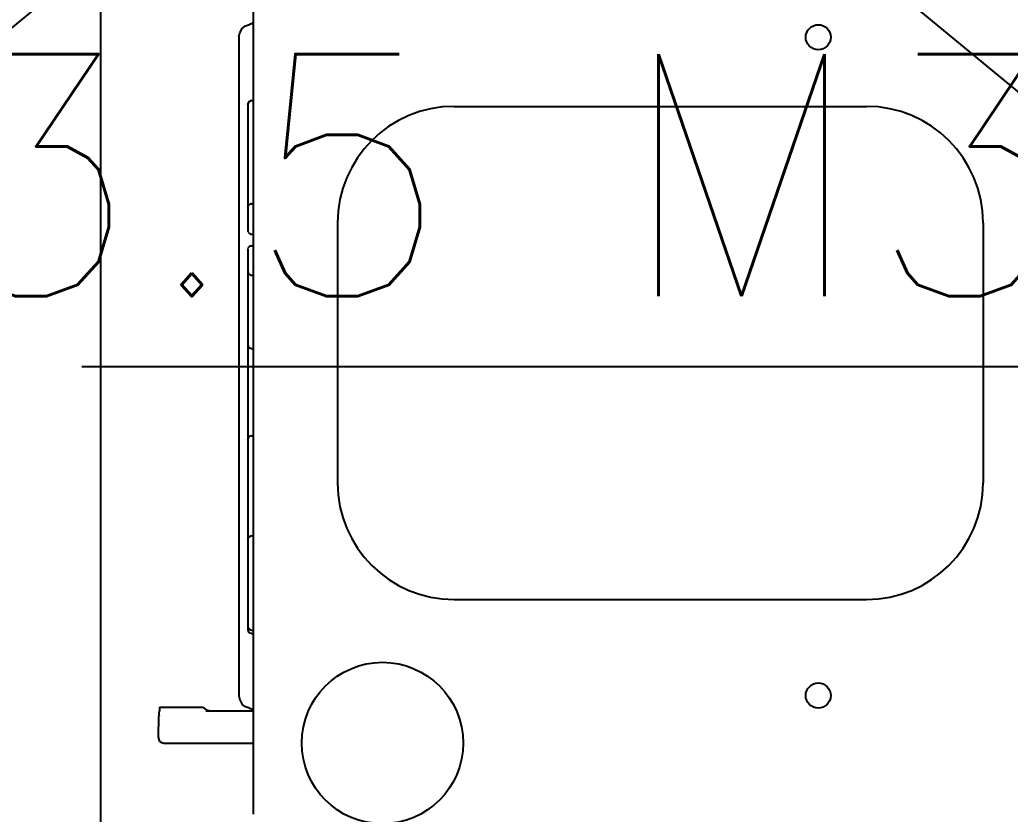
# Model space of a CAD drawing. Extents: x 33214 to 95067, y 8279 to 51908.
# Drawn here: x 42548 to 43100, y 24190 to 24633 of the extents above; entities that cross this region are included whole.
import ezdxf

# ---------------------------------------------------------------- set-up
doc = ezdxf.new("R2010")
doc.units = 0
doc.header["$LTSCALE"] = 300
doc.header["$MEASUREMENT"] = 0
doc.linetypes.add('DASHED', pattern=[0.75, 0.5, -0.25])
doc.linetypes.add('SNT-025', pattern=[0.74, 0.4, -0.17, 0, -0.17])
doc.layers.get('0').update_dxf_attribs({"linetype": 'CONTINUOUS'})
doc.layers.add('GENERATORSETT', color=1, linetype='CONTINUOUS')
doc.layers.add('Tanks', color=9, linetype='CONTINUOUS')
doc.styles.add('18', font='romans', dxfattribs={"height": 180})

# ---------------------------------------------------------------- blocks, each defined once
blk = doc.blocks.new('below 1-deck')
at = {"linetype": 'DASHED'}
for p, q in [((9000, 1875), (11000, 3525)), ((9000, 3525), (11000, 1875))]:
    blk.add_line(p, q, dxfattribs=at)
at = {"linetype": 'DASHED', "style": '18'}
blk.add_text('3.5 M3', height=135, dxfattribs=at).set_placement((9696.7, 2336.71))
blk = doc.blocks.new('GENERATOR-BORDE')
at = {"layer": 'GENERATORSETT'}
for p, q in [((-2660.61, -390.39), (-2660.61, 389.61)), ((-2575.7, 249.67), (-2575.7, 0)), ((-2583.56, 183.75), (-2583.56, 180.76)), ((-2583.56, 180.76), (-2583.56, -180.76)), ((-2578.56, 145.82), (-2578.56, 128.73)), ((-2576.6, 148.25), (-2575.7, 148.27)), ((-2463.56, 145), (-2233.56, 145)), ((-2578.56, 128.73), (-2578.56, 106.14)), ((-2578.56, 106.14), (-2578.56, 94.44)), ((-2578.56, 94.44), (-2578.56, 88.66)), ((-2578.56, 88.66), (-2578.45, 89.22)), ((-2578.56, 88.66), (-2578.56, 75.67)), ((-2576.6, 90.66), (-2575.7, 90.68)), ((-2528.56, 80), (-2528.56, -65)), ((-2168.56, 80), (-2168.56, -65)), ((-2578.56, 75.67), (-2578.46, 75.12)), ((-2576.6, 73.67), (-2575.7, 73.66)), ((-2576.6, 67.15), (-2575.7, 67.17)), ((-2578.56, 65.15), (-2578.45, 65.7)), ((-2578.56, 65.15), (-2578.56, 52.86)), ((-2578.56, 52.86), (-2578.56, 47.46)), ((-2578.56, 52.86), (-2578.45, 52.3)), ((-2576.6, 50.86), (-2575.7, 50.84)), ((-2578.56, 47.46), (-2578.56, 30.44)), ((-2578.56, 30.44), (-2578.56, 12.06)), ((-2578.56, 12.06), (-2578.56, 6.29)), ((-2578.56, 12.06), (-2578.45, 11.51)), ((-2578.56, 6.29), (-2578.56, -5.75)), ((-2576.6, 10.06), (-2575.7, 10.05)), ((-2671.23, 0), (68.87, 0)), ((-2575.7, 0), (-2575.7, -249.67)), ((-2578.56, -5.75), (-2578.56, -28.2)), ((-2578.56, -28.2), (-2578.56, -38.51)), ((-2578.56, -38.51), (-2578.56, -40.75)), ((-2576.6, -38.66), (-2575.7, -38.64)), ((-2578.56, -40.75), (-2578.45, -40.1)), ((-2578.56, -40.75), (-2578.56, -92.24)), ((-2578.45, -40.1), (-2578.41, -39.99)), ((-2578.56, -92.24), (-2578.56, -96.6)), ((-2578.56, -96.6), (-2578.46, -96.02)), ((-2578.56, -96.6), (-2578.56, -144.99)), ((-2578.46, -96.02), (-2578.41, -95.85)), ((-2576.6, -94.55), (-2575.7, -94.54)), ((-2463.56, -130), (-2233.56, -130)), ((-2578.56, -144.99), (-2578.56, -146.83)), ((-2578.56, -146.83), (-2578.46, -147.4)), ((-2578.46, -147.4), (-2578.3, -147.84)), ((-2576.6, -146.99), (-2575.7, -147.01)), ((-2576.6, -148.85), (-2575.7, -148.87)), ((-2583.56, -180.76), (-2583.56, -183.75)), ((-2628.07, -193.5), (-2627.92, -192.08)), ((-2627.95, -190), (-2627.92, -191.92)), ((-2627.95, -190), (-2616.11, -190)), ((-2627.92, -191.92), (-2627.92, -192.08)), ((-2616.11, -190), (-2610.85, -190)), ((-2610.85, -190), (-2609.04, -190)), ((-2609.04, -190), (-2605.48, -190)), ((-2605.48, -190), (-2603.63, -190)), ((-2603.63, -190), (-2603.59, -190)), ((-2603.63, -190), (-2603.49, -190.19)), ((-2603.59, -190), (-2603.49, -190.19)), ((-2603.49, -190.19), (-2601.8, -191.53)), ((-2602.13, -192), (-2580.18, -192)), ((-2601.8, -191.53), (-2599.46, -192)), ((-2580.18, -192), (-2575.7, -192)), ((-2628.5, -206.92), (-2628.18, -194.92)), ((-2625.5, -210), (-2616.5, -210)), ((-2616.5, -210), (-2580.49, -210)), ((-2580.49, -210), (-2575.7, -210))]:
    blk.add_line(p, q, dxfattribs=at)
for points in [[(-2583.56, 183.75), (-2583.18, 185.97), (-2581.73, 188.47)], [(-2581.73, 188.47), (-2579.91, 189.88), (-2577.73, 190.64)], [(-2575.68, 191.48), (-2576.66, 190.94), (-2577.73, 190.64)], [(-2578.56, 145.82), (-2578.33, 146.96), (-2577.72, 147.81), (-2577.22, 148.11)], [(-2576.6, 148.25), (-2577.22, 148.11)], [(-2576.6, -38.66), (-2577.53, -38.92), (-2578.22, -39.57), (-2578.43, -39.98)], [(-2576.6, -94.55), (-2577.53, -94.8), (-2578.22, -95.43), (-2578.43, -95.85)], [(-2576.6, -148.85), (-2577.42, -148.66), (-2578.07, -148.17), (-2578.3, -147.84)], [(-2583.56, -183.75), (-2583.18, -185.97), (-2581.73, -188.47)], [(-2577.73, -190.64), (-2579.91, -189.88), (-2581.73, -188.47)], [(-2577.73, -190.64), (-2576.66, -190.94), (-2575.68, -191.48)]]:
    blk.add_lwpolyline(points, dxfattribs=at)
for centre, radius in [((-2260.48, 183.52), 7), ((-2503.56, -210), 45), ((-2260.48, -183.52), 7)]:
    blk.add_circle(centre, radius, dxfattribs=at)
for centre, radius, start, end in [((-2463.56, 80), 65, 90, 180), ((-2233.56, 80), 65, 0, 90), ((-2576.56, 88.66), 2, 91.0027, 158.5176), ((-2576.56, 75.67), 2, 201.5327, 268.9999), ((-2576.57, 65.15), 2, 90.9807, 158.5626), ((-2576.56, 52.86), 2, 201.4454, 269), ((-2576.56, 12.06), 2, 201.464, 269.0001), ((-2463.56, -65), 65, 180, 270), ((-2233.56, -65), 65, 270, 0), ((-2576.56, -144.99), 2, 180.0025, 269.0053), ((-2625.19, -195), 3, 170.121, 178.5006), ((-2633.06, -193.63), 4.99, 350.1258, 1.5181), ((-2625.5, -207), 3, 178.5, 270)]:
    blk.add_arc(centre, radius, start, end, dxfattribs=at)

msp = doc.modelspace()

# ---------------------------------------------------------------- block references
at = {"layer": 'GENERATORSETT', "linetype": 'SNT-025'}
msp.add_blockref('GENERATOR-BORDE', (45253.82, 24439.58), dxfattribs=at)
at = {"layer": 'Tanks'}
msp.add_blockref('below 1-deck', (32802.55, 22141.98), dxfattribs=at)

doc.saveas('drawing.dxf')
